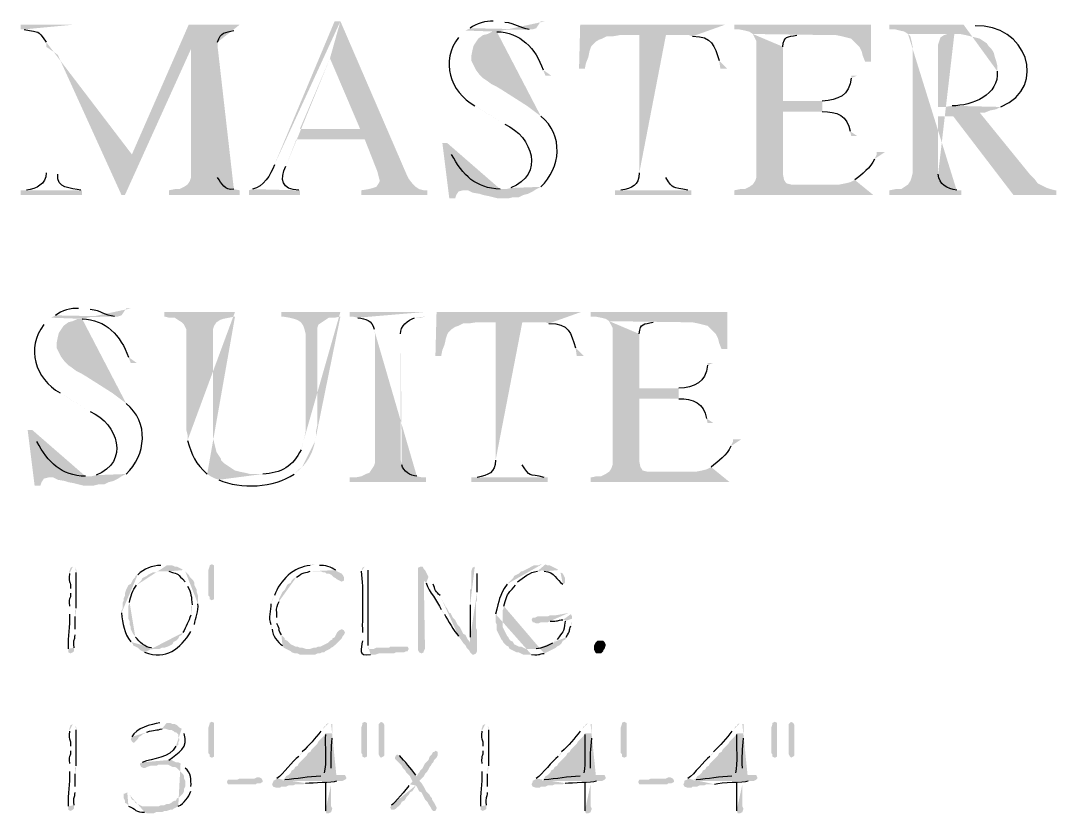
# Model space of a CAD drawing. Header units: inches. Extents: x -167 to 6071, y -6287 to -2731.
# Drawn here: x 305.34 to 353.02, y -5986.82 to -5950.31 of the extents above; entities that cross this region are included whole.
import ezdxf

# ---------------------------------------------------------------- set-up
doc = ezdxf.new("R2010")
doc.units = ezdxf.units.IN
doc.header["$LTSCALE"] = 96
doc.header["$MEASUREMENT"] = 0
doc.layers.add('PDF_Geometry', color=7, linetype='Continuous', true_color=0x4a4a4a)
doc.layers.add('PDF_Solid Fills', color=7, linetype='Continuous')

msp = doc.modelspace()

# ---------------------------------------------------------------- hatches: boundary and pattern name
at = {"layer": 'PDF_Solid Fills', "transparency": 33554559}
h = msp.add_hatch(color=256, dxfattribs=at)
h.paths.add_polyline_path([(320.063, -5950.335), (319.797, -5950.335), (317.023, -5956.949)], flags=0)
h.paths.add_polyline_path([(316.01, -5958.069), (315.85, -5958.122), (315.85, -5958.335), (318.197, -5958.335), (318.197, -5958.122), (318.143, -5958.122)], flags=0)
h.paths.add_polyline_path([(317.557, -5957.002), (318.037, -5955.775), (321.183, -5955.775), (318.197, -5955.295), (319.583, -5952.042)], flags=0)
for points in [[(320.063, -5950.335), (319.583, -5952.042), (320.97, -5955.295), (318.197, -5955.295), (321.183, -5955.775), (321.77, -5957.269), (321.823, -5957.482), (321.877, -5957.695), (321.823, -5957.802), (321.717, -5957.962), (321.557, -5958.015), (321.343, -5958.069), (321.023, -5958.122), (321.023, -5958.335), (324.063, -5958.335), (324.063, -5958.122), (323.903, -5958.122), (323.69, -5958.069), (323.53, -5957.962), (323.37, -5957.802), (323.21, -5957.589), (323.103, -5957.375)], [(337.77, -5950.495), (331.103, -5950.495), (331.05, -5952.522), (331.317, -5952.522), (331.37, -5952.255), (331.477, -5951.989), (331.53, -5951.722), (331.583, -5951.562), (331.637, -5951.455), (331.797, -5951.295), (331.957, -5951.189), (332.117, -5951.135), (332.33, -5951.029), (332.597, -5951.029), (332.917, -5950.975), (336.117, -5950.975)], [(344.49, -5950.495), (338.197, -5950.495), (338.197, -5950.709), (338.41, -5950.709), (338.677, -5950.762), (338.89, -5950.815), (339.05, -5950.922), (342.837, -5950.975), (342.89, -5950.975), (343.157, -5951.029), (343.37, -5951.082), (343.583, -5951.135), (343.743, -5951.295), (343.797, -5951.349), (343.957, -5951.509), (344.063, -5951.722), (344.117, -5951.935), (344.223, -5952.202), (344.49, -5952.202)], [(349.503, -5954.549), (348.277, -5954.709), (351.05, -5958.335), (353.023, -5958.335), (353.023, -5958.122), (352.97, -5958.122), (352.757, -5958.069), (352.597, -5958.015), (352.17, -5957.802), (352.01, -5957.589), (351.797, -5957.375)], [(329.077, -5958.069), (325.717, -5958.122), (325.93, -5958.122), (326.143, -5958.229), (326.463, -5958.282), (326.623, -5958.335), (326.89, -5958.389), (327.317, -5958.495), (327.797, -5958.495), (328.01, -5958.442), (328.277, -5958.442), (328.49, -5958.335), (328.703, -5958.282), (328.917, -5958.175)], [(331.157, -5963.722), (324.49, -5963.722), (324.437, -5965.749), (324.703, -5965.749), (324.757, -5965.482), (324.863, -5965.215), (324.917, -5964.949), (324.97, -5964.789), (325.023, -5964.682), (325.183, -5964.522), (325.343, -5964.415), (325.503, -5964.362), (325.717, -5964.255), (325.983, -5964.255), (326.303, -5964.202), (329.503, -5964.202)], [(337.877, -5963.722), (331.583, -5963.722), (331.583, -5963.935), (331.797, -5963.935), (332.063, -5963.989), (332.277, -5964.042), (332.437, -5964.149), (336.223, -5964.202), (336.277, -5964.202), (336.543, -5964.255), (336.97, -5964.362), (337.13, -5964.522), (337.183, -5964.575), (337.343, -5964.735), (337.45, -5964.949), (337.503, -5965.162), (337.61, -5965.429), (337.877, -5965.429)], [(309.983, -5971.295), (306.623, -5971.349), (306.837, -5971.349), (307.05, -5971.455), (307.37, -5971.509), (307.53, -5971.562), (307.797, -5971.615), (308.223, -5971.722), (308.703, -5971.722), (308.917, -5971.669), (309.183, -5971.669), (309.397, -5971.562), (309.61, -5971.509), (309.823, -5971.402)], [(314.25, -5975.615), (314.25, -5976.949), (314.143, -5977.002), (314.037, -5976.949), (314.037, -5976.842), (313.983, -5976.789), (313.983, -5975.615), (314.037, -5975.455), (314.037, -5975.402), (314.143, -5975.349), (314.25, -5975.402)], [(319.903, -5975.669), (318.89, -5975.669), (319.157, -5975.669), (319.263, -5975.722), (319.37, -5975.722), (319.423, -5975.775), (319.53, -5975.775), (319.637, -5975.829), (319.743, -5975.935), (319.85, -5975.989), (319.903, -5976.042), (320.117, -5976.149), (320.223, -5976.095), (320.223, -5975.935), (320.17, -5975.829), (320.117, -5975.775), (320.01, -5975.722)], [(323.743, -5975.455), (323.637, -5975.509), (323.637, -5979.295), (323.69, -5979.402), (323.797, -5979.455), (323.903, -5979.402), (323.903, -5979.349), (323.957, -5979.242), (323.903, -5976.042), (324.117, -5975.935), (323.957, -5975.615), (323.903, -5975.562), (323.85, -5975.455)], [(320.117, -5978.335), (320.01, -5978.389), (319.903, -5978.495), (319.797, -5978.709), (319.69, -5978.762), (319.69, -5978.815), (319.583, -5978.869), (319.477, -5978.975), (319.37, -5979.029), (319.263, -5979.082), (319.157, -5979.135), (319.05, -5979.135), (318.943, -5979.189), (318.837, -5979.189), (318.677, -5979.242), (317.557, -5979.242), (317.77, -5979.349), (317.823, -5979.402), (317.983, -5979.455), (318.09, -5979.455), (318.197, -5979.509), (318.89, -5979.509), (318.997, -5979.455), (319.103, -5979.455), (319.21, -5979.402), (319.317, -5979.402), (319.37, -5979.349), (319.583, -5979.242), (319.637, -5979.189), (319.743, -5979.135), (319.85, -5979.029), (319.957, -5978.922), (320.117, -5978.762), (320.17, -5978.655), (320.223, -5978.602), (320.277, -5978.495), (320.223, -5978.389)], [(331.957, -5979.455), (331.85, -5979.455), (331.797, -5979.402), (331.743, -5979.295), (331.743, -5979.082), (331.797, -5978.975), (331.903, -5978.869), (332.17, -5978.869), (332.223, -5978.922), (332.277, -5979.029), (332.277, -5979.082), (332.223, -5979.242), (332.17, -5979.295), (332.17, -5979.349), (332.063, -5979.455)], [(322.997, -5979.135), (322.357, -5979.135), (322.303, -5979.189), (321.717, -5979.189), (321.61, -5979.242), (321.343, -5979.242), (323.21, -5979.242), (323.157, -5979.135), (323.103, -5979.135)], [(314.25, -5982.869), (314.25, -5984.202), (314.143, -5984.255), (314.037, -5984.202), (314.037, -5984.095), (313.983, -5984.042), (313.983, -5982.869), (314.037, -5982.709), (314.037, -5982.655), (314.143, -5982.602), (314.25, -5982.655)], [(321.183, -5982.602), (321.077, -5982.655), (321.077, -5982.709), (321.023, -5982.869), (321.023, -5984.042), (321.077, -5984.095), (321.077, -5984.202), (321.183, -5984.255), (321.29, -5984.202), (321.29, -5982.655)], [(321.93, -5982.602), (321.823, -5982.709), (321.823, -5984.095), (321.877, -5984.202), (321.93, -5984.255), (322.037, -5984.202), (322.09, -5984.149), (322.09, -5982.762), (322.037, -5982.655)], [(333.237, -5982.869), (333.237, -5984.202), (333.13, -5984.255), (333.023, -5984.202), (333.023, -5984.095), (332.97, -5984.042), (332.97, -5982.869), (333.023, -5982.709), (333.023, -5982.655), (333.13, -5982.602), (333.237, -5982.655)], [(340.063, -5982.602), (339.957, -5982.655), (339.957, -5982.709), (339.903, -5982.869), (339.903, -5984.042), (339.957, -5984.095), (339.957, -5984.202), (340.063, -5984.255), (340.17, -5984.202), (340.17, -5982.655)], [(340.81, -5982.602), (340.757, -5982.655), (340.703, -5982.709), (340.703, -5984.095), (340.757, -5984.202), (340.81, -5984.255), (340.917, -5984.202), (340.97, -5984.149), (340.97, -5982.762), (340.917, -5982.655)], [(324.437, -5983.935), (324.383, -5983.989), (324.33, -5983.989), (324.277, -5984.095), (324.17, -5984.202), (324.117, -5984.362), (324.063, -5984.415), (323.957, -5984.522), (323.85, -5984.735), (323.743, -5984.842), (323.69, -5984.949), (323.637, -5985.002), (323.583, -5985.109), (323.263, -5985.109), (323.37, -5985.322), (323.37, -5985.375), (323.263, -5985.482), (323.53, -5985.535), (323.583, -5985.589), (323.637, -5985.695), (323.69, -5985.802), (323.797, -5985.855), (323.957, -5986.175), (324.063, -5986.282), (324.117, -5986.389), (324.223, -5986.549), (324.277, -5986.655), (324.33, -5986.709), (324.437, -5986.709), (324.49, -5986.602), (324.49, -5986.549), (324.383, -5986.335), (324.277, -5986.175), (324.277, -5986.122), (324.223, -5986.069), (324.17, -5985.962), (324.01, -5985.802), (323.957, -5985.695), (323.903, -5985.589), (323.797, -5985.429), (323.69, -5985.322), (323.797, -5985.215), (323.903, -5985.109), (323.957, -5985.002), (324.063, -5984.895), (324.17, -5984.682), (324.223, -5984.629), (324.277, -5984.522), (324.33, -5984.469), (324.383, -5984.362), (324.49, -5984.255), (324.543, -5984.149), (324.543, -5983.989)], [(316.33, -5985.162), (316.223, -5985.162), (316.117, -5985.215), (315.423, -5985.215), (315.317, -5985.269), (314.89, -5985.269), (314.837, -5985.375), (314.89, -5985.482), (316.17, -5985.482), (316.223, -5985.429), (316.383, -5985.429), (316.49, -5985.375), (316.49, -5985.322), (316.437, -5985.215)], [(335.263, -5985.162), (335.157, -5985.162), (335.05, -5985.215), (334.357, -5985.215), (334.25, -5985.269), (333.823, -5985.269), (333.77, -5985.375), (333.823, -5985.482), (335.103, -5985.482), (335.157, -5985.429), (335.317, -5985.429), (335.423, -5985.375), (335.423, -5985.322), (335.37, -5985.215)]]:
    msp.add_hatch(color=256, dxfattribs=at).paths.add_polyline_path(points)
h = msp.add_hatch(color=256, dxfattribs=at)
h.paths.add_polyline_path([(329.503, -5950.335), (329.29, -5950.335), (329.077, -5950.655), (328.917, -5950.709), (325.823, -5950.762), (327.263, -5950.815)], flags=0)
h.paths.add_polyline_path([(329.397, -5952.575), (329.503, -5952.842), (329.77, -5952.842)], flags=0)
h = msp.add_hatch(color=256, dxfattribs=at)
h.paths.add_polyline_path([(327.157, -5950.335), (327.103, -5950.335)], flags=0)
h.paths.add_polyline_path([(326.037, -5950.655), (325.823, -5950.762), (328.917, -5950.709), (328.757, -5950.709)], flags=0)
h.paths.add_polyline_path([(327.637, -5950.389), (327.423, -5950.335)], flags=0)
h = msp.add_hatch(color=256, dxfattribs=at)
h.paths.add_polyline_path([(307.743, -5950.495), (305.343, -5950.495), (305.343, -5950.709), (305.503, -5950.709)], flags=0)
h.paths.add_polyline_path([(306.517, -5951.295), (306.517, -5951.509), (307.05, -5951.882), (309.983, -5958.335), (310.463, -5956.469)], flags=0)
h = msp.add_hatch(color=256, dxfattribs=at)
h.paths.add_polyline_path([(315.423, -5950.495), (313.077, -5950.495), (310.463, -5956.469), (309.983, -5958.335), (310.143, -5958.335), (313.183, -5951.615), (314.41, -5951.509), (314.41, -5951.295)], flags=0)
h.paths.add_polyline_path([(315.157, -5950.762), (315.423, -5950.709)], flags=0)
h = msp.add_hatch(color=256, dxfattribs=at)
h.paths.add_polyline_path([(325.823, -5950.762), (325.503, -5951.082)], flags=0)
h.paths.add_polyline_path([(326.25, -5954.229), (326.517, -5954.389), (327.637, -5955.082)], flags=0)
h.paths.add_polyline_path([(327.903, -5958.015), (327.69, -5958.069), (327.423, -5958.069), (329.077, -5958.069), (329.29, -5957.962)], flags=0)
h.paths.add_polyline_path([(329.29, -5954.709), (328.65, -5954.229), (327.477, -5953.482), (327.21, -5953.322), (326.997, -5953.215), (326.783, -5953.055), (326.623, -5952.949), (326.463, -5952.789), (326.303, -5952.575), (326.197, -5952.362), (326.09, -5952.149), (326.09, -5951.935), (326.143, -5951.669), (326.197, -5951.455), (326.303, -5951.295), (326.41, -5951.135), (326.623, -5950.975), (326.837, -5950.922), (327.05, -5950.815), (327.263, -5950.815)], flags=0)
h = msp.add_hatch(color=256, dxfattribs=at)
h.paths.add_polyline_path([(337.77, -5950.495), (336.117, -5950.975), (336.277, -5951.029)], flags=0)
h.paths.add_polyline_path([(337.503, -5952.149), (337.557, -5952.522), (337.877, -5952.522)], flags=0)
h = msp.add_hatch(color=256, dxfattribs=at)
h.paths.add_polyline_path([(339.05, -5950.922), (339.103, -5951.029), (339.21, -5951.242), (339.21, -5957.535), (339.157, -5957.695), (339.05, -5957.855), (341.023, -5957.855), (340.81, -5957.855), (340.597, -5957.802), (340.49, -5957.642), (340.437, -5957.375), (340.437, -5954.495), (342.25, -5954.495), (340.437, -5954.015), (340.437, -5951.509)], flags=0)
h.paths.add_polyline_path([(341.077, -5950.975), (342.837, -5950.975)], flags=0)
h = msp.add_hatch(color=256, dxfattribs=at)
h.paths.add_polyline_path([(348.757, -5950.495), (345.343, -5950.495), (345.343, -5950.709), (345.61, -5950.709), (346.037, -5950.815), (346.197, -5950.922), (348.597, -5950.922), (348.863, -5950.975), (349.077, -5951.029), (349.29, -5951.082), (349.503, -5951.135), (349.823, -5951.349), (349.93, -5951.509), (350.037, -5951.615), (350.143, -5951.775), (350.197, -5951.989), (350.25, -5952.149), (350.303, -5952.362), (350.303, -5952.629)], flags=0)
h.paths.add_polyline_path([(348.223, -5954.229), (347.903, -5954.282), (347.583, -5954.282), (350.463, -5954.282)], flags=0)
h.paths.add_polyline_path([(349.29, -5950.549), (349.023, -5950.495)], flags=0)
h = msp.add_hatch(color=256, dxfattribs=at)
h.paths.add_polyline_path([(346.197, -5950.922), (346.303, -5951.029), (346.357, -5951.242), (346.41, -5951.509), (346.41, -5957.322), (346.357, -5957.535), (346.303, -5957.695), (346.197, -5957.855), (345.877, -5958.069), (345.61, -5958.069), (345.343, -5958.122), (345.343, -5958.335), (348.65, -5958.335), (348.65, -5958.122), (348.437, -5958.122)], flags=0)
h.paths.add_polyline_path([(347.583, -5957.375), (347.583, -5954.709), (348.277, -5954.709), (349.503, -5954.549), (349.717, -5954.549), (349.983, -5954.442), (350.25, -5954.389), (350.463, -5954.282), (347.583, -5954.282), (347.583, -5951.402), (347.637, -5951.242), (347.69, -5951.082), (347.85, -5950.975), (348.01, -5950.922), (348.33, -5950.922)], flags=0)
h = msp.add_hatch(color=256, dxfattribs=at)
h.paths.add_polyline_path([(335.05, -5950.975), (333.823, -5950.975), (333.823, -5957.322)], flags=0)
h.paths.add_polyline_path([(332.97, -5958.122), (332.703, -5958.122), (332.703, -5958.335), (336.223, -5958.335), (336.223, -5958.122), (336.063, -5958.122)], flags=0)
h.paths.add_polyline_path([(335.05, -5957.535), (335.05, -5957.322)], flags=0)
h = msp.add_hatch(color=256, dxfattribs=at)
h.paths.add_polyline_path([(306.517, -5951.509), (306.517, -5957.322)], flags=0)
h.paths.add_polyline_path([(305.61, -5958.122), (305.343, -5958.122), (305.343, -5958.335), (308.17, -5958.335), (308.17, -5958.122), (308.117, -5958.122)], flags=0)
h.paths.add_polyline_path([(307.05, -5957.375), (307.05, -5951.882)], flags=0)
h = msp.add_hatch(color=256, dxfattribs=at)
h.paths.add_polyline_path([(314.41, -5951.509), (313.183, -5951.615), (313.183, -5957.535), (313.13, -5957.695), (313.023, -5957.855), (312.863, -5957.962), (312.65, -5958.069), (312.437, -5958.069), (312.17, -5958.122), (312.17, -5958.335), (315.423, -5958.335), (315.423, -5958.122), (315.157, -5958.069)], flags=0)
h.paths.add_polyline_path([(314.41, -5957.535), (314.41, -5957.322)], flags=0)
h = msp.add_hatch(color=256, dxfattribs=at)
h.paths.add_polyline_path([(343.85, -5952.842), (343.583, -5952.842), (343.583, -5952.949)], flags=0)
h.paths.add_polyline_path([(342.25, -5954.015), (340.437, -5954.015), (342.25, -5954.495)], flags=0)
h.paths.add_polyline_path([(343.53, -5955.402), (343.583, -5955.615), (343.85, -5955.615)], flags=0)
h = msp.add_hatch(color=256, dxfattribs=at)
h.paths.add_polyline_path([(324.97, -5955.935), (324.757, -5955.935), (325.077, -5958.495), (325.343, -5958.495), (325.397, -5958.335), (325.503, -5958.175), (325.717, -5958.122), (329.077, -5958.069), (327.423, -5958.069)], flags=0)
h.paths.add_polyline_path([(325.183, -5956.469), (325.077, -5956.202)], flags=0)
h = msp.add_hatch(color=256, dxfattribs=at)
h.paths.add_polyline_path([(345.13, -5956.362), (344.757, -5956.362), (344.757, -5956.469), (344.65, -5956.682)], flags=0)
h.paths.add_polyline_path([(343.743, -5957.642), (343.53, -5957.749), (343.317, -5957.802), (343.05, -5957.855), (339.05, -5957.855), (338.89, -5957.962), (338.677, -5958.069), (338.463, -5958.069), (338.197, -5958.122), (338.197, -5958.335), (344.597, -5958.335)], flags=0)
h = msp.add_hatch(color=256, dxfattribs=at)
h.paths.add_polyline_path([(310.41, -5963.562), (310.197, -5963.562), (309.983, -5963.882), (309.823, -5963.935), (306.73, -5963.989), (308.17, -5964.042)], flags=0)
h.paths.add_polyline_path([(310.303, -5965.802), (310.41, -5966.069), (310.677, -5966.069)], flags=0)
h = msp.add_hatch(color=256, dxfattribs=at)
h.paths.add_polyline_path([(308.063, -5963.562), (308.01, -5963.562)], flags=0)
h.paths.add_polyline_path([(306.943, -5963.882), (306.73, -5963.989), (309.823, -5963.935), (309.663, -5963.935)], flags=0)
h.paths.add_polyline_path([(308.543, -5963.615), (308.33, -5963.562)], flags=0)
h = msp.add_hatch(color=256, dxfattribs=at)
h.paths.add_polyline_path([(315.21, -5963.722), (311.957, -5963.722), (311.957, -5963.935), (312.17, -5963.989), (312.437, -5963.989), (312.757, -5964.202), (312.863, -5964.309), (312.97, -5964.522), (312.97, -5969.162), (313.023, -5969.375), (313.023, -5969.642)], flags=0)
h.paths.add_polyline_path([(313.93, -5971.189), (314.09, -5971.295), (316.223, -5971.189), (315.903, -5971.189), (315.69, -5971.135), (315.423, -5971.082), (315.21, -5971.029), (314.73, -5970.709), (314.57, -5970.549), (314.57, -5970.495), (314.463, -5970.335), (314.357, -5970.175), (314.303, -5969.962), (314.25, -5969.749), (314.197, -5969.482), (314.197, -5964.522), (314.25, -5964.362), (314.357, -5964.202), (314.517, -5964.095), (314.677, -5964.042), (315.21, -5963.935)], flags=0)
h = msp.add_hatch(color=256, dxfattribs=at)
h.paths.add_polyline_path([(320.063, -5963.722), (317.343, -5963.722), (317.343, -5963.935), (317.397, -5963.935), (317.717, -5963.989), (317.93, -5964.042), (318.09, -5964.095), (318.25, -5964.202), (318.357, -5964.362), (318.41, -5964.522), (318.463, -5964.735), (318.463, -5969.215), (318.41, -5969.482), (318.357, -5969.695), (318.303, -5969.909), (318.25, -5970.069)], flags=0)
h.paths.add_polyline_path([(316.49, -5971.189), (316.223, -5971.189), (314.09, -5971.295), (314.303, -5971.402), (314.463, -5971.455)], flags=0)
h.paths.add_polyline_path([(317.93, -5971.189), (318.143, -5970.975), (318.303, -5970.869)], flags=0)
h.paths.add_polyline_path([(318.303, -5970.869, 0.146819), (318.89, -5969.695)], flags=0)
h.paths.add_polyline_path([(318.89, -5969.695), (318.943, -5969.429), (318.943, -5969.215), (318.997, -5968.949), (318.997, -5964.469), (319.05, -5964.309), (319.53, -5963.989), (319.797, -5963.989), (320.063, -5963.935)], flags=0)
h = msp.add_hatch(color=256, dxfattribs=at)
h.paths.add_polyline_path([(324.01, -5963.722), (320.49, -5963.722), (320.49, -5963.935), (320.597, -5963.935), (320.863, -5963.989)], flags=0)
h.paths.add_polyline_path([(321.61, -5964.522), (321.663, -5964.735), (321.663, -5970.655), (321.61, -5970.815), (321.503, -5970.975), (321.397, -5971.135), (321.237, -5971.189), (321.023, -5971.295), (320.757, -5971.349), (320.49, -5971.349), (320.49, -5971.562), (324.01, -5971.562), (324.01, -5971.349), (323.85, -5971.349), (323.583, -5971.295)], flags=0)
h.paths.add_polyline_path([(322.89, -5970.762), (322.837, -5970.549), (322.837, -5964.735)], flags=0)
h.paths.add_polyline_path([(323.477, -5963.989), (323.743, -5963.989), (324.01, -5963.935)], flags=0)
h = msp.add_hatch(color=256, dxfattribs=at)
h.paths.add_polyline_path([(331.157, -5963.722), (329.503, -5964.202), (329.663, -5964.255)], flags=0)
h.paths.add_polyline_path([(330.89, -5965.375), (330.943, -5965.749), (331.263, -5965.749)], flags=0)
h = msp.add_hatch(color=256, dxfattribs=at)
h.paths.add_polyline_path([(306.73, -5963.989), (306.41, -5964.309)], flags=0)
h.paths.add_polyline_path([(307.157, -5967.455), (307.423, -5967.615), (308.543, -5968.309)], flags=0)
h.paths.add_polyline_path([(308.81, -5971.242), (308.597, -5971.295), (308.33, -5971.295), (309.983, -5971.295), (310.197, -5971.189)], flags=0)
h.paths.add_polyline_path([(310.197, -5967.935), (309.557, -5967.455), (308.383, -5966.709), (308.117, -5966.549), (307.903, -5966.442), (307.69, -5966.282), (307.53, -5966.175), (307.37, -5966.015), (307.21, -5965.802), (307.103, -5965.589), (306.997, -5965.375), (306.997, -5965.162), (307.05, -5964.895), (307.103, -5964.682), (307.317, -5964.362), (307.53, -5964.202), (307.743, -5964.149), (307.957, -5964.042), (308.17, -5964.042)], flags=0)
h = msp.add_hatch(color=256, dxfattribs=at)
h.paths.add_polyline_path([(328.437, -5964.202), (327.21, -5964.202), (327.21, -5970.549)], flags=0)
h.paths.add_polyline_path([(326.357, -5971.349), (326.09, -5971.349), (326.09, -5971.562), (329.61, -5971.562), (329.61, -5971.349), (329.45, -5971.349)], flags=0)
h.paths.add_polyline_path([(328.437, -5970.762), (328.437, -5970.549)], flags=0)
h = msp.add_hatch(color=256, dxfattribs=at)
h.paths.add_polyline_path([(332.437, -5964.149), (332.49, -5964.255), (332.597, -5964.469), (332.597, -5970.762), (332.543, -5970.922), (332.437, -5971.082), (334.41, -5971.082), (334.197, -5971.082), (333.983, -5971.029), (333.877, -5970.869), (333.823, -5970.602), (333.823, -5967.722), (335.637, -5967.722), (333.823, -5967.242), (333.823, -5964.735)], flags=0)
h.paths.add_polyline_path([(334.463, -5964.202), (336.223, -5964.202)], flags=0)
h = msp.add_hatch(color=256, dxfattribs=at)
h.paths.add_polyline_path([(337.237, -5966.069), (336.97, -5966.069), (336.97, -5966.175)], flags=0)
h.paths.add_polyline_path([(335.637, -5967.242), (333.823, -5967.242), (335.637, -5967.722)], flags=0)
h.paths.add_polyline_path([(336.917, -5968.629), (336.97, -5968.842), (337.237, -5968.842)], flags=0)
h = msp.add_hatch(color=256, dxfattribs=at)
h.paths.add_polyline_path([(305.877, -5969.162), (305.663, -5969.162), (305.983, -5971.722), (306.25, -5971.722), (306.303, -5971.562), (306.41, -5971.402), (306.623, -5971.349), (309.983, -5971.295), (308.33, -5971.295)], flags=0)
h.paths.add_polyline_path([(306.09, -5969.695), (305.983, -5969.429)], flags=0)
h = msp.add_hatch(color=256, dxfattribs=at)
h.paths.add_polyline_path([(338.517, -5969.589), (338.143, -5969.589), (338.143, -5969.695), (338.037, -5969.909)], flags=0)
h.paths.add_polyline_path([(337.13, -5970.869), (336.917, -5970.975), (336.703, -5971.029), (336.437, -5971.082), (332.437, -5971.082), (332.277, -5971.189), (332.063, -5971.295), (331.85, -5971.295), (331.583, -5971.349), (331.583, -5971.562), (337.983, -5971.562)], flags=0)
h = msp.add_hatch(color=256, dxfattribs=at)
h.paths.add_polyline_path([(307.743, -5975.455), (307.637, -5975.509), (307.583, -5975.669), (307.583, -5975.775)], flags=0)
h.paths.add_polyline_path([(307.637, -5976.469), (307.637, -5976.682)], flags=0)
h.paths.add_polyline_path([(307.583, -5977.269), (307.583, -5977.642)], flags=0)
h.paths.add_polyline_path([(307.53, -5979.242), (307.53, -5979.402), (307.637, -5979.455), (307.743, -5979.402), (307.797, -5979.349), (307.797, -5979.189)], flags=0)
h.paths.add_polyline_path([(307.85, -5978.602), (307.85, -5978.335)], flags=0)
h.paths.add_polyline_path([(307.85, -5977.749), (307.85, -5977.482), (307.903, -5977.375)], flags=0)
h.paths.add_polyline_path([(307.903, -5975.722), (307.903, -5975.615), (307.85, -5975.509)], flags=0)
h = msp.add_hatch(color=256, dxfattribs=at)
h.paths.add_polyline_path([(311.957, -5975.349), (311.797, -5975.402)], flags=0)
h.paths.add_polyline_path([(310.73, -5975.829), (310.623, -5975.882), (310.623, -5975.935), (310.517, -5976.042), (310.463, -5976.149), (310.41, -5976.255), (310.303, -5976.309), (310.25, -5976.415), (310.197, -5976.522), (310.143, -5976.682), (310.143, -5976.789), (310.09, -5976.895), (310.09, -5977.002), (310.037, -5977.109), (310.037, -5977.375), (309.983, -5977.482), (309.983, -5977.589)], flags=0)
h.paths.add_polyline_path([(310.41, -5978.922), (310.517, -5979.029), (310.517, -5979.082), (310.623, -5979.135), (310.73, -5979.189), (310.837, -5979.295), (311.637, -5979.242), (311.477, -5979.242), (311.37, -5979.189)], flags=0)
h.paths.add_polyline_path([(310.623, -5978.709), (310.57, -5978.602), (310.517, -5978.549), (310.463, -5978.442), (310.41, -5978.335), (310.41, -5978.229), (310.357, -5978.122), (310.357, -5977.962), (310.303, -5977.855), (310.303, -5977.269), (310.357, -5977.109)], flags=0)
h.paths.add_polyline_path([(310.677, -5976.309), (310.89, -5976.095), (310.943, -5975.989), (311.157, -5975.882), (311.21, -5975.829), (311.423, -5975.722), (311.53, -5975.722), (311.69, -5975.669), (311.903, -5975.669), (312.81, -5975.615), (312.757, -5975.562), (312.543, -5975.455), (312.437, -5975.455), (312.33, -5975.402), (312.063, -5975.402)], flags=0)
h = msp.add_hatch(color=256, dxfattribs=at)
h.paths.add_polyline_path([(312.81, -5975.615), (311.903, -5975.669), (312.17, -5975.669)], flags=0)
h.paths.add_polyline_path([(312.917, -5976.149), (312.97, -5976.255), (313.023, -5976.362)], flags=0)
h.paths.add_polyline_path([(313.237, -5977.215), (313.183, -5977.322), (313.183, -5977.695)], flags=0)
h.paths.add_polyline_path([(312.81, -5978.495), (312.757, -5978.602), (312.65, -5978.655), (312.597, -5978.762), (312.49, -5978.869), (312.383, -5978.922), (312.33, -5979.029), (312.223, -5979.082), (312.117, -5979.135), (311.957, -5979.189), (311.85, -5979.189), (311.743, -5979.242), (311.637, -5979.242), (310.837, -5979.295), (311.05, -5979.402)], flags=0)
h.paths.add_polyline_path([(313.183, -5978.442), (313.343, -5978.122)], flags=0)
h.paths.add_polyline_path([(313.503, -5977.162), (313.503, -5976.789), (313.45, -5976.629), (313.45, -5976.522), (313.397, -5976.415), (313.343, -5976.309), (313.343, -5976.202), (313.29, -5976.095), (313.13, -5975.935), (313.077, -5975.829), (312.917, -5975.669)], flags=0)
h = msp.add_hatch(color=256, dxfattribs=at)
h.paths.add_polyline_path([(318.89, -5975.349), (318.783, -5975.349), (318.677, -5975.402)], flags=0)
h.paths.add_polyline_path([(317.023, -5976.789), (316.917, -5977.002), (316.863, -5977.162)], flags=0)
h.paths.add_polyline_path([(316.863, -5978.122), (316.863, -5978.229), (316.917, -5978.335)], flags=0)
h.paths.add_polyline_path([(317.397, -5979.082), (317.45, -5979.189), (317.557, -5979.242), (318.57, -5979.242), (318.463, -5979.242), (318.303, -5979.189), (318.197, -5979.189), (318.09, -5979.135), (317.983, -5979.135), (317.877, -5979.082), (317.77, -5979.029), (317.717, -5978.975), (317.61, -5978.869), (317.503, -5978.815), (317.503, -5978.762), (317.343, -5978.602)], flags=0)
h.paths.add_polyline_path([(317.13, -5978.069), (317.13, -5977.802)], flags=0)
h.paths.add_polyline_path([(317.237, -5977.055), (317.237, -5976.949), (317.397, -5976.629), (317.503, -5976.522), (317.557, -5976.415), (317.61, -5976.309), (317.663, -5976.255), (317.77, -5976.202), (317.823, -5976.095), (317.93, -5975.989), (318.037, -5975.935)], flags=0)
h.paths.add_polyline_path([(318.677, -5975.669), (319.903, -5975.669), (319.85, -5975.615)], flags=0)
h.paths.add_polyline_path([(319.103, -5975.402), (318.997, -5975.349)], flags=0)
h = msp.add_hatch(color=256, dxfattribs=at)
h.paths.add_polyline_path([(321.183, -5975.455), (321.077, -5975.509), (321.023, -5975.669)], flags=0)
h.paths.add_polyline_path([(321.077, -5978.495), (321.077, -5978.869)], flags=0)
h.paths.add_polyline_path([(321.45, -5979.509), (321.663, -5979.509), (321.823, -5979.455), (322.517, -5979.455), (322.623, -5979.402), (322.997, -5979.402), (323.103, -5979.349), (323.157, -5979.349), (323.21, -5979.242), (321.343, -5979.242), (321.343, -5979.082)], flags=0)
h.paths.add_polyline_path([(321.343, -5975.615), (321.29, -5975.509)], flags=0)
h = msp.add_hatch(color=256, dxfattribs=at)
h.paths.add_polyline_path([(326.25, -5975.455), (326.143, -5975.509), (326.09, -5975.669), (326.09, -5976.469), (326.037, -5976.522), (326.037, -5977.215)], flags=0)
h.paths.add_polyline_path([(326.037, -5978.709), (326.037, -5978.975), (325.717, -5978.975), (325.823, -5979.082), (325.877, -5979.189), (325.983, -5979.295), (326.037, -5979.402), (326.143, -5979.509), (326.197, -5979.509), (326.303, -5979.455), (326.357, -5979.349), (326.357, -5978.389), (326.303, -5978.282), (326.303, -5977.109), (326.357, -5977.002), (326.357, -5976.629)], flags=0)
h.paths.add_polyline_path([(326.357, -5975.775), (326.357, -5975.509)], flags=0)
h = msp.add_hatch(color=256, dxfattribs=at)
h.paths.add_polyline_path([(329.343, -5975.349), (329.29, -5975.349), (329.183, -5975.402), (328.97, -5975.402), (328.437, -5975.669), (328.383, -5975.669), (328.277, -5975.775), (328.063, -5975.882), (328.01, -5975.989), (327.743, -5976.255)], flags=0)
h.paths.add_polyline_path([(327.21, -5977.642), (327.21, -5978.015), (327.263, -5978.122), (327.263, -5978.389), (327.477, -5978.815), (327.53, -5978.869), (327.583, -5978.975), (327.69, -5979.082), (327.797, -5979.135), (327.85, -5979.242), (328.17, -5979.402), (328.277, -5979.402), (328.49, -5979.509), (328.863, -5979.509)], flags=0)
h.paths.add_polyline_path([(329.45, -5979.455), (329.877, -5979.242), (328.597, -5979.242), (328.383, -5979.135), (328.277, -5979.135), (328.17, -5979.082), (328.063, -5979.029), (328.01, -5978.922), (327.903, -5978.869), (327.85, -5978.815), (327.797, -5978.709), (327.743, -5978.655), (327.69, -5978.549), (327.53, -5978.229), (327.53, -5977.482), (327.583, -5977.375), (327.583, -5977.269)], flags=0)
h.paths.add_polyline_path([(328.117, -5976.309), (328.17, -5976.255), (328.223, -5976.149)], flags=0)
h.paths.add_polyline_path([(329.13, -5975.669), (329.237, -5975.669), (329.343, -5975.615), (330.09, -5975.615), (330.037, -5975.562), (329.717, -5975.402), (329.61, -5975.402), (329.503, -5975.349)], flags=0)
h = msp.add_hatch(color=256, dxfattribs=at)
h.paths.add_polyline_path([(330.09, -5975.615), (329.343, -5975.615), (329.45, -5975.669)], flags=0)
h.paths.add_polyline_path([(330.303, -5976.255), (330.41, -5976.202), (330.41, -5975.989), (330.357, -5975.882), (330.303, -5975.775), (330.197, -5975.722)], flags=0)
h = msp.add_hatch(color=256, dxfattribs=at)
h.paths.add_polyline_path([(324.117, -5975.935), (323.903, -5976.042), (323.903, -5976.095), (324.01, -5976.202)], flags=0)
h.paths.add_polyline_path([(324.703, -5977.429), (324.757, -5977.535), (324.863, -5977.642)], flags=0)
h.paths.add_polyline_path([(325.503, -5978.655), (325.717, -5978.975), (326.037, -5978.975), (325.983, -5978.869), (325.93, -5978.815), (325.823, -5978.602), (325.717, -5978.549), (325.557, -5978.229), (325.45, -5978.122), (325.343, -5977.909), (325.237, -5977.802), (325.183, -5977.695), (325.13, -5977.589), (325.077, -5977.589), (324.97, -5977.375), (324.917, -5977.322), (324.65, -5976.789)], flags=0)
h.paths.add_polyline_path([(324.33, -5976.255), (324.223, -5976.042)], flags=0)
h = msp.add_hatch(color=256, dxfattribs=at)
h.paths.add_polyline_path([(330.57, -5977.589), (329.983, -5977.695), (329.717, -5977.695), (329.61, -5977.749), (329.13, -5977.749), (329.023, -5977.802), (328.917, -5977.802), (328.863, -5977.909), (328.917, -5978.015), (328.97, -5978.015), (329.077, -5978.069), (329.183, -5978.069), (329.29, -5978.015), (329.61, -5978.015), (329.717, -5977.962)], flags=0)
h.paths.add_polyline_path([(330.303, -5977.909), (330.41, -5977.909), (330.73, -5977.855), (330.73, -5977.749), (330.677, -5977.642)], flags=0)
h = msp.add_hatch(color=256, dxfattribs=at)
h.paths.add_polyline_path([(330.73, -5977.855), (330.41, -5977.909), (330.41, -5977.962)], flags=0)
h.paths.add_polyline_path([(330.037, -5978.815), (329.93, -5978.869), (329.93, -5978.922), (329.823, -5978.975)], flags=0)
h.paths.add_polyline_path([(329.077, -5979.242), (328.917, -5979.242), (329.877, -5979.242), (329.983, -5979.189), (330.037, -5979.135), (330.143, -5979.082), (330.25, -5978.975), (330.303, -5978.869), (330.41, -5978.815), (330.463, -5978.709)], flags=0)
h.paths.add_polyline_path([(330.677, -5978.175), (330.73, -5978.069), (330.73, -5977.962)], flags=0)
h = msp.add_hatch(color=256, dxfattribs=at)
h.paths.add_polyline_path([(307.743, -5982.709), (307.637, -5982.762), (307.583, -5982.922), (307.583, -5983.029)], flags=0)
h.paths.add_polyline_path([(307.637, -5983.722), (307.637, -5983.935)], flags=0)
h.paths.add_polyline_path([(307.583, -5984.522), (307.583, -5984.895)], flags=0)
h.paths.add_polyline_path([(307.53, -5986.495), (307.53, -5986.655), (307.637, -5986.709), (307.743, -5986.655), (307.797, -5986.602), (307.797, -5986.442)], flags=0)
h.paths.add_polyline_path([(307.85, -5985.855), (307.85, -5985.589)], flags=0)
h.paths.add_polyline_path([(307.85, -5985.002), (307.85, -5984.735), (307.903, -5984.629)], flags=0)
h.paths.add_polyline_path([(307.903, -5982.975), (307.903, -5982.869), (307.85, -5982.762)], flags=0)
h = msp.add_hatch(color=256, dxfattribs=at)
h.paths.add_polyline_path([(311.903, -5982.655), (311.743, -5982.655)], flags=0)
h.paths.add_polyline_path([(310.463, -5983.295), (310.41, -5983.402), (310.463, -5983.509), (310.517, -5983.562), (310.57, -5983.562), (310.73, -5983.402), (310.783, -5983.295), (310.89, -5983.242), (310.943, -5983.189), (311.05, -5983.135), (311.157, -5983.082)], flags=0)
h.paths.add_polyline_path([(311.85, -5982.922), (312.757, -5982.922), (312.65, -5982.869), (312.543, -5982.762), (312.437, -5982.709), (312.33, -5982.709), (312.223, -5982.655), (312.063, -5982.655)], flags=0)
h = msp.add_hatch(color=256, dxfattribs=at)
h.paths.add_polyline_path([(319.53, -5982.655), (319.423, -5982.709), (319.37, -5982.815), (319.317, -5982.815), (319.263, -5982.922), (319.157, -5983.029)], flags=0)
h.paths.add_polyline_path([(318.303, -5983.989), (318.25, -5984.095), (318.143, -5984.202)], flags=0)
h.paths.add_polyline_path([(317.13, -5985.215), (317.077, -5985.269), (316.97, -5985.322), (316.97, -5985.375), (316.917, -5985.482), (316.97, -5985.589), (317.13, -5985.642), (317.29, -5985.642), (317.343, -5985.589), (317.557, -5985.589), (317.663, -5985.535), (317.877, -5985.535), (317.983, -5985.482), (318.357, -5985.482), (318.463, -5985.429)], flags=0)
h.paths.add_polyline_path([(319.903, -5985.322), (320.17, -5985.322), (317.397, -5985.322), (317.397, -5985.269), (317.503, -5985.215), (317.557, -5985.109), (317.663, -5985.055), (317.77, -5984.949), (317.823, -5984.842), (317.93, -5984.789), (317.983, -5984.682), (318.09, -5984.629), (318.143, -5984.522), (318.25, -5984.415), (318.303, -5984.362), (318.41, -5984.255), (318.517, -5984.149), (318.57, -5984.042), (318.677, -5983.989), (318.73, -5983.882), (318.997, -5983.615), (319.05, -5983.509), (319.317, -5983.242), (319.37, -5983.135), (319.69, -5983.135), (319.69, -5982.709), (319.637, -5982.709)], flags=0)
h = msp.add_hatch(color=256, dxfattribs=at)
h.paths.add_polyline_path([(326.73, -5982.709), (326.623, -5982.762), (326.57, -5982.922), (326.57, -5983.029)], flags=0)
h.paths.add_polyline_path([(326.623, -5983.722), (326.623, -5983.935)], flags=0)
h.paths.add_polyline_path([(326.57, -5984.522), (326.57, -5984.895)], flags=0)
h.paths.add_polyline_path([(326.517, -5986.495), (326.517, -5986.655), (326.623, -5986.709), (326.73, -5986.655), (326.783, -5986.602), (326.783, -5986.442)], flags=0)
h.paths.add_polyline_path([(326.837, -5985.855), (326.837, -5985.589)], flags=0)
h.paths.add_polyline_path([(326.837, -5985.002), (326.837, -5984.735), (326.89, -5984.629)], flags=0)
h.paths.add_polyline_path([(326.89, -5982.975), (326.89, -5982.869), (326.837, -5982.762)], flags=0)
h = msp.add_hatch(color=256, dxfattribs=at)
h.paths.add_polyline_path([(331.477, -5982.655), (331.37, -5982.709), (331.317, -5982.815), (331.263, -5982.815), (331.21, -5982.922), (331.103, -5983.029)], flags=0)
h.paths.add_polyline_path([(330.25, -5983.989), (330.197, -5984.095), (330.09, -5984.202)], flags=0)
h.paths.add_polyline_path([(329.077, -5985.215), (329.023, -5985.269), (328.917, -5985.322), (328.917, -5985.375), (328.863, -5985.482), (328.917, -5985.589), (329.077, -5985.642), (329.237, -5985.642), (329.29, -5985.589), (329.503, -5985.589), (329.61, -5985.535), (329.823, -5985.535), (329.93, -5985.482), (330.303, -5985.482), (330.41, -5985.429)], flags=0)
h.paths.add_polyline_path([(331.85, -5985.322), (332.117, -5985.322), (329.343, -5985.322), (329.343, -5985.269), (329.45, -5985.215), (329.503, -5985.109), (329.61, -5985.055), (329.717, -5984.949), (329.77, -5984.842), (329.877, -5984.789), (329.93, -5984.682), (330.037, -5984.629), (330.09, -5984.522), (330.197, -5984.415), (330.25, -5984.362), (330.357, -5984.255), (330.463, -5984.149), (330.517, -5984.042), (330.623, -5983.989), (330.677, -5983.882), (330.943, -5983.615), (330.997, -5983.509), (331.263, -5983.242), (331.317, -5983.135), (331.637, -5983.135), (331.637, -5982.709), (331.583, -5982.709)], flags=0)
h = msp.add_hatch(color=256, dxfattribs=at)
h.paths.add_polyline_path([(338.463, -5982.655), (338.357, -5982.709), (338.303, -5982.815), (338.25, -5982.815), (338.197, -5982.922), (338.09, -5983.029)], flags=0)
h.paths.add_polyline_path([(337.237, -5983.989), (337.183, -5984.095), (337.077, -5984.202)], flags=0)
h.paths.add_polyline_path([(336.063, -5985.215), (336.01, -5985.269), (335.903, -5985.322), (335.903, -5985.375), (335.85, -5985.482), (335.903, -5985.589), (336.063, -5985.642), (336.223, -5985.642), (336.277, -5985.589), (336.49, -5985.589), (336.597, -5985.535), (336.81, -5985.535), (336.917, -5985.482), (337.29, -5985.482)], flags=0)
h.paths.add_polyline_path([(338.837, -5985.322), (339.103, -5985.322), (336.33, -5985.322), (336.33, -5985.269), (336.437, -5985.215), (336.49, -5985.109), (336.597, -5985.055), (336.703, -5984.949), (336.757, -5984.842), (336.863, -5984.789), (336.917, -5984.682), (337.023, -5984.629), (337.077, -5984.522), (337.183, -5984.415), (337.237, -5984.362), (337.343, -5984.255), (337.45, -5984.149), (337.503, -5984.042), (337.61, -5983.989), (337.663, -5983.882), (337.93, -5983.615), (337.983, -5983.509), (338.09, -5983.402), (338.143, -5983.349), (338.25, -5983.242), (338.303, -5983.135), (338.623, -5983.135), (338.623, -5982.709), (338.57, -5982.709)], flags=0)
h = msp.add_hatch(color=256, dxfattribs=at)
h.paths.add_polyline_path([(312.757, -5982.922), (311.957, -5982.922), (312.01, -5982.922), (312.17, -5982.975), (312.277, -5982.975), (312.383, -5983.029), (312.437, -5983.082), (312.49, -5983.082), (312.597, -5983.189), (312.597, -5983.295), (312.65, -5983.402), (312.65, -5983.455), (312.597, -5983.562), (312.597, -5983.669), (312.49, -5983.722)], flags=0)
h.paths.add_polyline_path([(310.943, -5984.469), (310.837, -5984.522), (310.837, -5984.575), (310.89, -5984.682), (310.997, -5984.735), (311.05, -5984.735), (311.157, -5984.682), (311.317, -5984.629), (311.583, -5984.629), (311.69, -5984.575), (311.903, -5984.575), (312.703, -5984.522), (312.597, -5984.469), (312.49, -5984.469), (312.383, -5984.415), (312.277, -5984.362), (312.117, -5984.362), (312.17, -5984.362)], flags=0)
h.paths.add_polyline_path([(312.863, -5983.135), (312.81, -5983.029)], flags=0)
h = msp.add_hatch(color=256, dxfattribs=at)
h.paths.add_polyline_path([(319.69, -5983.135), (319.37, -5983.135), (319.37, -5983.189)], flags=0)
h.paths.add_polyline_path([(319.317, -5984.949), (319.317, -5985.109), (319.157, -5985.109)], flags=0)
h.paths.add_polyline_path([(317.503, -5985.269), (317.397, -5985.322), (320.17, -5985.322), (320.277, -5985.269), (320.33, -5985.215), (320.33, -5985.162), (320.277, -5985.055), (319.637, -5985.055), (319.637, -5984.735)], flags=0)
h.paths.add_polyline_path([(319.69, -5983.349), (319.69, -5983.242)], flags=0)
h = msp.add_hatch(color=256, dxfattribs=at)
h.paths.add_polyline_path([(331.637, -5983.135), (331.317, -5983.135), (331.317, -5983.189)], flags=0)
h.paths.add_polyline_path([(331.263, -5984.949), (331.263, -5985.109), (331.103, -5985.109)], flags=0)
h.paths.add_polyline_path([(329.45, -5985.269), (329.343, -5985.322), (332.117, -5985.322), (332.223, -5985.269), (332.277, -5985.215), (332.277, -5985.162), (332.223, -5985.055), (331.583, -5985.055), (331.583, -5984.735)], flags=0)
h.paths.add_polyline_path([(331.637, -5983.349), (331.637, -5983.242)], flags=0)
h = msp.add_hatch(color=256, dxfattribs=at)
h.paths.add_polyline_path([(338.623, -5983.135), (338.303, -5983.135), (338.303, -5983.189)], flags=0)
h.paths.add_polyline_path([(338.25, -5984.949), (338.25, -5985.109), (338.09, -5985.109)], flags=0)
h.paths.add_polyline_path([(336.437, -5985.269), (336.33, -5985.322), (339.103, -5985.322), (339.21, -5985.269), (339.263, -5985.215), (339.263, -5985.162), (339.21, -5985.055), (338.57, -5985.055), (338.57, -5984.735)], flags=0)
h.paths.add_polyline_path([(338.623, -5983.349), (338.623, -5983.242)], flags=0)
h = msp.add_hatch(color=256, dxfattribs=at)
h.paths.add_polyline_path([(322.677, -5984.095), (322.623, -5984.149), (322.57, -5984.255), (322.57, -5984.309), (322.623, -5984.362), (322.89, -5984.629), (322.943, -5984.735), (323.05, -5984.842), (323.103, -5984.949), (323.263, -5985.109), (323.583, -5985.109), (323.53, -5985.055)], flags=0)
h.paths.add_polyline_path([(322.783, -5984.149), (322.73, -5984.149)], flags=0)
h = msp.add_hatch(color=256, dxfattribs=at)
h.paths.add_polyline_path([(312.703, -5984.522), (311.903, -5984.575), (312.117, -5984.575), (312.33, -5984.682), (312.437, -5984.682), (312.543, -5984.735), (312.81, -5985.002), (312.863, -5985.109), (312.863, -5985.215), (312.917, -5985.322), (312.917, -5985.589), (312.863, -5985.695), (312.863, -5985.802), (312.81, -5985.909), (312.65, -5986.069), (312.543, -5986.122), (312.49, -5986.229), (312.437, -5986.229), (312.33, -5986.282), (312.277, -5986.335), (312.17, -5986.389), (312.063, -5986.389), (311.957, -5986.442), (311.797, -5986.442), (311.69, -5986.495), (311.317, -5986.495), (312.49, -5986.549), (312.597, -5986.495)], flags=0)
h.paths.add_polyline_path([(313.183, -5985.802), (313.183, -5985.589)], flags=0)
h.paths.add_polyline_path([(312.917, -5984.735), (312.81, -5984.629)], flags=0)
h = msp.add_hatch(color=256, dxfattribs=at)
h.paths.add_polyline_path([(319.637, -5985.375), (319.37, -5985.375), (319.37, -5985.429)], flags=0)
h.paths.add_polyline_path([(319.37, -5986.709), (319.423, -5986.815), (319.53, -5986.815), (319.637, -5986.762), (319.69, -5986.602), (319.637, -5986.495), (319.637, -5985.482)], flags=0)
h = msp.add_hatch(color=256, dxfattribs=at)
h.paths.add_polyline_path([(323.263, -5985.482), (323.21, -5985.535)], flags=0)
h.paths.add_polyline_path([(322.41, -5986.442), (322.357, -5986.549), (322.41, -5986.655), (322.517, -5986.655), (322.623, -5986.602), (322.837, -5986.389), (322.89, -5986.282), (322.997, -5986.229), (323.05, -5986.175), (323.103, -5986.069), (323.21, -5985.962), (323.263, -5985.855), (323.37, -5985.802), (323.477, -5985.642), (323.53, -5985.535)], flags=0)
h = msp.add_hatch(color=256, dxfattribs=at)
h.paths.add_polyline_path([(331.583, -5985.375), (331.317, -5985.375), (331.317, -5985.429)], flags=0)
h.paths.add_polyline_path([(331.317, -5986.709), (331.37, -5986.815), (331.477, -5986.815), (331.583, -5986.762), (331.637, -5986.602), (331.583, -5986.495), (331.583, -5985.482)], flags=0)
h = msp.add_hatch(color=256, dxfattribs=at)
h.paths.add_polyline_path([(338.57, -5985.375), (338.303, -5985.375), (338.303, -5985.429)], flags=0)
h.paths.add_polyline_path([(338.303, -5986.709), (338.357, -5986.815), (338.463, -5986.815), (338.57, -5986.762), (338.623, -5986.602), (338.57, -5986.495), (338.57, -5985.482)], flags=0)
h = msp.add_hatch(color=256, dxfattribs=at)
h.paths.add_polyline_path([(310.25, -5985.855), (310.143, -5985.909), (310.09, -5985.909), (310.09, -5986.122), (310.143, -5986.229), (310.143, -5986.335), (310.25, -5986.389), (310.303, -5986.495)], flags=0)
h.paths.add_polyline_path([(311.05, -5986.762), (311.157, -5986.815), (311.477, -5986.815), (311.583, -5986.762), (311.85, -5986.762), (311.957, -5986.709), (312.063, -5986.709), (312.223, -5986.655), (312.33, -5986.655), (312.383, -5986.602), (312.49, -5986.549), (311.317, -5986.495), (310.943, -5986.495), (310.623, -5986.335), (310.57, -5986.229), (310.463, -5986.175), (310.41, -5986.069), (310.41, -5986.015), (310.303, -5985.909)], flags=0)

# ---------------------------------------------------------------- linework, layer by layer
at = {"layer": 'PDF_Geometry'}
for points in [[(327.103, -5950.335), (326.778, -5950.31), (326.293, -5950.438), (326.037, -5950.655)], [(328.757, -5950.709), (328.308, -5950.658), (328.153, -5950.437), (327.637, -5950.389)], [(350.463, -5954.282), (352.715, -5953.327), (351.589, -5950.422), (349.29, -5950.549)], [(305.503, -5950.709), (306.298, -5950.914), (306.046, -5950.661), (306.517, -5951.295)], [(314.41, -5951.295), (314.542, -5950.812), (314.766, -5950.875), (315.157, -5950.762)], [(327.263, -5950.815), (328.342, -5950.839), (329.053, -5951.586), (329.397, -5952.575)], [(325.503, -5951.082), (324.653, -5952.152), (325.107, -5953.579), (326.25, -5954.229)], [(336.277, -5951.029), (337.215, -5951.024), (337.275, -5951.468), (337.503, -5952.149)], [(340.437, -5951.509), (340.466, -5950.991), (340.653, -5951.071), (341.077, -5950.975)], [(350.303, -5952.629), (350.406, -5953.729), (349.134, -5954.237), (348.223, -5954.229)], [(343.583, -5952.949), (343.506, -5953.755), (342.976, -5953.965), (342.25, -5954.015)], [(329.29, -5957.962), (330.211, -5957.091), (330.366, -5955.584), (329.29, -5954.709)], [(342.25, -5954.495), (342.9, -5954.482), (343.431, -5954.701), (343.53, -5955.402)], [(327.637, -5955.082), (328.926, -5955.652), (329.465, -5957.406), (327.903, -5958.015)], [(327.423, -5958.069), (326.293, -5958.031), (325.695, -5957.433), (325.183, -5956.469)], [(317.023, -5956.949), (316.844, -5957.424), (316.533, -5957.946), (316.01, -5958.069)], [(318.143, -5958.122), (317.366, -5958.081), (317.248, -5957.63), (317.557, -5957.002)], [(344.65, -5956.682), (344.46, -5957.087), (344.095, -5957.38), (343.743, -5957.642)], [(306.517, -5957.322), (306.502, -5957.838), (306.071, -5958.06), (305.61, -5958.122)], [(308.117, -5958.122), (307.67, -5958.005), (306.958, -5958.055), (307.05, -5957.375)], [(315.157, -5958.069), (314.728, -5958.136), (314.605, -5957.817), (314.41, -5957.535)], [(333.823, -5957.322), (333.787, -5957.917), (333.509, -5958.011), (332.97, -5958.122)], [(336.063, -5958.122), (335.322, -5957.927), (335.408, -5958.137), (335.05, -5957.535)], [(348.437, -5958.122), (347.986, -5958.05), (347.623, -5957.87), (347.583, -5957.375)], [(308.01, -5963.562), (307.685, -5963.536), (307.199, -5963.664), (306.943, -5963.882)], [(309.663, -5963.935), (309.214, -5963.885), (309.06, -5963.663), (308.543, -5963.615)], [(308.17, -5964.042), (309.248, -5964.065), (309.959, -5964.813), (310.303, -5965.802)], [(320.863, -5963.989), (321.246, -5964.06), (321.507, -5964.092), (321.61, -5964.522)], [(322.837, -5964.735), (322.807, -5964.369), (323.177, -5964.107), (323.477, -5963.989)], [(329.663, -5964.255), (330.602, -5964.251), (330.662, -5964.695), (330.89, -5965.375)], [(333.823, -5964.735), (333.853, -5964.218), (334.039, -5964.297), (334.463, -5964.202)], [(306.41, -5964.309), (305.559, -5965.379), (306.014, -5966.806), (307.157, -5967.455)], [(336.97, -5966.175), (336.893, -5966.982), (336.363, -5967.191), (335.637, -5967.242)], [(310.197, -5971.189), (311.118, -5970.319), (311.274, -5968.811), (310.197, -5967.935)], [(335.637, -5967.722), (336.286, -5967.708), (336.818, -5967.927), (336.917, -5968.629)], [(308.543, -5968.309), (309.832, -5968.879), (310.372, -5970.632), (308.81, -5971.242)], [(308.33, -5971.295), (307.199, -5971.258), (306.602, -5970.659), (306.09, -5969.695)], [(313.023, -5969.642), (313.214, -5970.338), (313.391, -5970.704), (313.93, -5971.189)], [(338.037, -5969.909), (337.846, -5970.314), (337.482, -5970.607), (337.13, -5970.869)], [(318.25, -5970.069), (317.902, -5970.818), (317.313, -5971.168), (316.49, -5971.189)], [(323.583, -5971.295), (323.277, -5971.27), (322.963, -5971.071), (322.89, -5970.762)], [(327.21, -5970.549), (327.174, -5971.143), (326.895, -5971.238), (326.357, -5971.349)], [(329.45, -5971.349), (328.709, -5971.154), (328.796, -5971.364), (328.437, -5970.762)], [(314.463, -5971.455), (315.453, -5971.908), (317.026, -5971.82), (317.93, -5971.189)]]:
    msp.add_open_spline(points, degree=3, dxfattribs=at)
at = {"layer": 'PDF_Geometry', "color": 7}
for points in [[(307.903, -5977.375), (307.903, -5976.824), (307.903, -5976.273), (307.903, -5975.722)], [(311.797, -5975.402), (311.372, -5975.394), (311.048, -5975.552), (310.73, -5975.829)], [(312.17, -5975.669), (312.696, -5975.834), (312.513, -5975.76), (312.917, -5976.149)], [(318.677, -5975.402), (317.925, -5975.453), (317.266, -5976.095), (317.023, -5976.789)], [(318.037, -5975.935), (318.436, -5975.692), (318.242, -5975.783), (318.677, -5975.669)], [(319.85, -5975.615), (319.638, -5975.499), (319.343, -5975.366), (319.103, -5975.402)], [(321.023, -5975.669), (321.131, -5976.545), (321.053, -5977.582), (321.077, -5978.495)], [(321.343, -5979.082), (321.343, -5977.927), (321.343, -5976.771), (321.343, -5975.615)], [(328.223, -5976.149), (328.491, -5975.958), (328.79, -5975.706), (329.13, -5975.669)], [(329.45, -5975.669), (329.933, -5975.679), (330.012, -5976.104), (330.303, -5976.255)], [(307.583, -5975.775), (307.544, -5976.337), (307.662, -5976.072), (307.637, -5976.469)], [(324.01, -5976.202), (324.157, -5976.637), (324.519, -5977.014), (324.703, -5977.429)], [(326.357, -5976.629), (326.357, -5976.344), (326.357, -5976.06), (326.357, -5975.775)], [(307.637, -5976.682), (307.658, -5977.02), (307.551, -5976.753), (307.583, -5977.269)], [(310.357, -5977.109), (310.38, -5976.829), (310.501, -5976.536), (310.677, -5976.309)], [(313.023, -5976.362), (313.206, -5976.654), (313.196, -5976.855), (313.237, -5977.215)], [(324.65, -5976.789), (324.448, -5976.615), (324.416, -5976.508), (324.33, -5976.255)], [(327.743, -5976.255), (327.329, -5976.879), (327.399, -5976.942), (327.21, -5977.642)], [(327.583, -5977.269), (327.817, -5976.607), (327.647, -5976.876), (328.117, -5976.309)], [(313.343, -5978.122), (313.395, -5977.831), (313.535, -5977.506), (313.503, -5977.162)], [(316.863, -5977.162), (316.863, -5977.474), (316.718, -5977.818), (316.863, -5978.122)], [(317.13, -5977.802), (317.147, -5977.341), (317.067, -5977.476), (317.237, -5977.055)], [(309.983, -5977.589), (310.046, -5978.081), (310.096, -5978.506), (310.41, -5978.922)], [(326.037, -5977.215), (326.037, -5977.713), (326.037, -5978.211), (326.037, -5978.709)], [(307.583, -5977.642), (307.617, -5978.263), (307.495, -5978.615), (307.53, -5979.242)], [(307.85, -5978.335), (307.85, -5978.14), (307.85, -5977.944), (307.85, -5977.749)], [(313.183, -5977.695), (313.054, -5977.976), (312.966, -5978.21), (312.81, -5978.495)], [(317.343, -5978.602), (317.108, -5978.184), (317.366, -5978.487), (317.13, -5978.069)], [(324.863, -5977.642), (325.01, -5977.936), (325.285, -5978.423), (325.503, -5978.655)], [(329.717, -5977.962), (330.111, -5977.991), (330.044, -5977.91), (330.303, -5977.909)], [(330.41, -5977.962), (330.336, -5978.571), (330.308, -5978.407), (330.037, -5978.815)], [(311.05, -5979.402), (312.046, -5979.764), (312.673, -5979.247), (313.183, -5978.442)], [(316.917, -5978.335), (316.943, -5978.636), (317.158, -5978.935), (317.397, -5979.082)], [(330.463, -5978.709), (330.658, -5978.375), (330.574, -5978.415), (330.677, -5978.175)], [(307.797, -5979.189), (307.767, -5978.729), (307.832, -5978.883), (307.85, -5978.602)], [(311.37, -5979.189), (311.065, -5979.19), (310.821, -5978.911), (310.623, -5978.709)], [(321.077, -5978.869), (321.025, -5979.259), (320.854, -5979.588), (321.45, -5979.509)], [(329.823, -5978.975), (329.577, -5979.103), (329.357, -5979.228), (329.077, -5979.242)], [(328.863, -5979.509), (329.323, -5979.538), (329.169, -5979.473), (329.45, -5979.455)], [(311.743, -5982.655), (311.368, -5982.709), (310.636, -5982.901), (310.463, -5983.295)], [(307.583, -5983.029), (307.544, -5983.591), (307.662, -5983.326), (307.637, -5983.722)], [(307.903, -5984.629), (307.903, -5984.078), (307.903, -5983.527), (307.903, -5982.975)], [(311.157, -5983.082), (311.489, -5982.949), (311.598, -5983.011), (311.85, -5982.922)], [(312.17, -5984.362), (312.594, -5984.035), (313.109, -5983.802), (312.863, -5983.135)], [(319.157, -5983.029), (318.91, -5983.378), (318.618, -5983.679), (318.303, -5983.989)], [(319.37, -5983.189), (319.341, -5983.641), (319.43, -5984.564), (319.317, -5984.949)], [(319.637, -5984.735), (319.628, -5984.182), (319.632, -5983.888), (319.69, -5983.349)], [(326.57, -5983.029), (326.531, -5983.591), (326.648, -5983.326), (326.623, -5983.722)], [(326.89, -5984.629), (326.89, -5984.078), (326.89, -5983.527), (326.89, -5982.975)], [(331.103, -5983.029), (330.856, -5983.378), (330.565, -5983.679), (330.25, -5983.989)], [(331.317, -5983.189), (331.287, -5983.641), (331.377, -5984.564), (331.263, -5984.949)], [(331.583, -5984.735), (331.574, -5984.182), (331.579, -5983.888), (331.637, -5983.349)], [(338.09, -5983.029), (337.843, -5983.378), (337.551, -5983.679), (337.237, -5983.989)], [(338.303, -5983.189), (338.274, -5983.64), (338.364, -5984.564), (338.25, -5984.949)], [(338.57, -5984.735), (338.561, -5984.181), (338.566, -5983.889), (338.623, -5983.349)], [(312.49, -5983.722), (312.214, -5984.286), (311.441, -5984.271), (310.943, -5984.469)], [(307.637, -5983.935), (307.658, -5984.273), (307.551, -5984.007), (307.583, -5984.522)], [(318.143, -5984.202), (317.858, -5984.394), (317.442, -5985), (317.13, -5985.215)], [(323.53, -5985.055), (323.302, -5984.736), (323.037, -5984.447), (322.783, -5984.149)], [(326.623, -5983.935), (326.645, -5984.273), (326.538, -5984.007), (326.57, -5984.522)], [(330.09, -5984.202), (329.805, -5984.394), (329.389, -5985), (329.077, -5985.215)], [(337.077, -5984.202), (336.791, -5984.394), (336.375, -5985), (336.063, -5985.215)], [(313.183, -5985.589), (313.19, -5985.283), (313.193, -5984.931), (312.917, -5984.735)], [(307.583, -5984.895), (307.617, -5985.517), (307.495, -5985.869), (307.53, -5986.495)], [(307.85, -5985.589), (307.85, -5985.393), (307.85, -5985.198), (307.85, -5985.002)], [(319.157, -5985.109), (318.595, -5985.119), (318.057, -5985.243), (317.503, -5985.269)], [(326.57, -5984.895), (326.604, -5985.517), (326.482, -5985.869), (326.517, -5986.495)], [(326.837, -5985.589), (326.837, -5985.393), (326.837, -5985.198), (326.837, -5985.002)], [(331.103, -5985.109), (330.542, -5985.119), (330.004, -5985.243), (329.45, -5985.269)], [(338.09, -5985.109), (337.527, -5985.119), (336.99, -5985.243), (336.437, -5985.269)], [(318.463, -5985.429), (318.828, -5985.39), (319.658, -5985.396), (319.903, -5985.322)], [(319.37, -5985.429), (319.37, -5985.855), (319.37, -5986.282), (319.37, -5986.709)], [(323.21, -5985.535), (323.15, -5985.669), (322.52, -5986.391), (322.41, -5986.442)], [(330.41, -5985.429), (330.774, -5985.39), (331.605, -5985.396), (331.85, -5985.322)], [(331.317, -5985.429), (331.317, -5985.855), (331.317, -5986.282), (331.317, -5986.709)], [(337.29, -5985.482), (337.636, -5985.343), (338.586, -5985.423), (338.837, -5985.322)], [(338.303, -5985.429), (338.303, -5985.855), (338.303, -5986.282), (338.303, -5986.709)], [(307.797, -5986.442), (307.767, -5985.983), (307.832, -5986.136), (307.85, -5985.855)], [(312.597, -5986.495), (312.867, -5986.349), (313.069, -5986.086), (313.183, -5985.802)], [(326.783, -5986.442), (326.754, -5985.983), (326.819, -5986.136), (326.837, -5985.855)], [(310.303, -5986.495), (310.626, -5986.579), (310.647, -5986.816), (311.05, -5986.762)]]:
    msp.add_open_spline(points, degree=3, dxfattribs=at)

doc.saveas('drawing.dxf')
